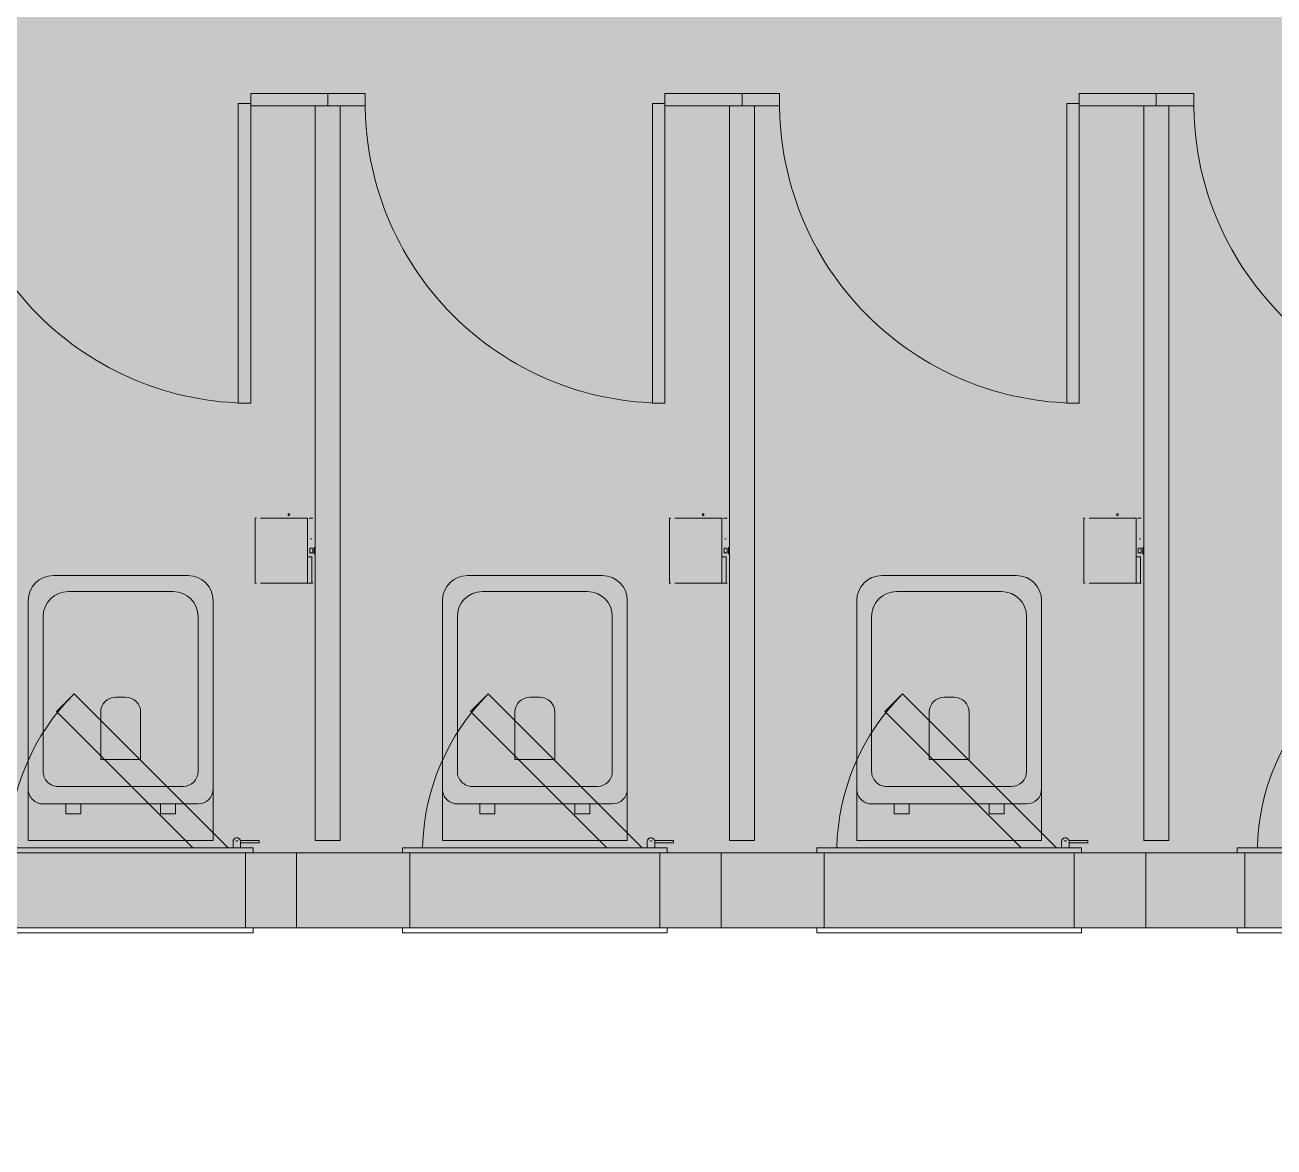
# Model space of a CAD drawing. Header units: millimetres. Extents: x -57519 to 497916, y -349472 to 446842.
# Drawn here: x 412581 to 415081, y 42759 to 45004 of the extents above; entities that cross this region are included whole.
import ezdxf

# ---------------------------------------------------------------- set-up
doc = ezdxf.new("R2010")
doc.units = ezdxf.units.MM
for name, color, linetype, lineweight in [('A-DETL-GENF', 92, 'Continuous', 5), ('A-DETL-THIN', 151, 'Continuous', 9), ('A-DOOR', 31, 'Continuous', 5), ('A-DOOR-FRAM', 31, 'Continuous', 5), ('A-FLOR', 192, 'Continuous', 5), ('A-WALL', 113, 'Continuous', 20), ('P-SANR-FIXT', 6, 'Continuous', 5)]:
    doc.layers.add(name, color=color, linetype=linetype, lineweight=lineweight)

# ---------------------------------------------------------------- blocks, each defined once
blk = doc.blocks.new('DLN_Toilet Paper Roll - DLN_Toilet Paper Roll-V657-G_F SINGLE OCCUPANCY DIAGRAM')
at = {"layer": 'P-SANR-FIXT', "color": 191}
for p, q in [((-65, 117.5), (-65, 120.1)), ((65, 120.1), (-65, 120.1)), ((-65, 15.5), (-65, 109.6)), ((65, 120.1), (65, 117.5)), ((65, 109.6), (65, 15.5)), ((-65, 6.9), (-65, 15.5)), ((-12.7, 15.5), (-65, 15.5)), ((-65, 6.9), (-65, 6.1)), ((-65, 6.1), (-65, 6.9)), ((-12.7, 6.9), (-65, 6.9)), ((-65, 5), (-65, 6.9)), ((-12.7, 6.9), (-12.7, 15.5)), ((-12.7, 15.5), (65, 15.5)), ((-12.7, 6.9), (-12.7, 6.1)), ((-12.7, 6.1), (-12.7, 6.9)), ((-7, 2), (7, 2)), ((7, 2), (-7, 2)), ((-5, 11), (5, 11)), ((5, 11), (-5, 11)), ((-5, 5), (5, 5)), ((5, 5), (-5, 5)), ((-3, 5), (3, 5)), ((3, 5), (-3, 5)), ((-3, 2), (3, 2)), ((3, 2), (-3, 2)), ((23.2, 9.3), (23.2, 6.9)), ((23.2, 6.9), (23.2, 9.3)), ((65, 12.4), (65, 5))]:
    blk.add_line(p, q, dxfattribs=at)
for major_axis in [(-2, 0), (2, 0)]:
    blk.add_ellipse((71.8, 52.8), major_axis=major_axis, ratio=0.802744, start_param=3.141593, end_param=6.283185, dxfattribs=at)
for points, knots in [([(-4.7, 9.3), (-4.7, 9.5), (-4.9, 9.8), (-5, 10.1), (-5, 10.1), (-5, 10.1)], [0, 0, 0, 0, 0.4, 0.7, 0.9198068, 0.9198068, 0.9198068, 0.9198068]), ([(-5, 10.1), (-5, 10.1), (-5, 10), (-4.9, 9.8), (-4.8, 9.3), (-4.7, 8.7), (-4.7, 8.3), (-4.6, 8), (-4.7, 7.7), (-4.7, 7.3), (-4.8, 7.1), (-4.8, 6.9)], [0, 0, 0, 0, 0.111111, 0.222222, 0.444444, 0.583333, 0.652778, 0.722222, 0.791667, 0.861111, 1, 1, 1, 1]), ([(-5, 6.1), (-5, 6.1), (-5, 6.1), (-4.9, 6.3), (-4.8, 6.6), (-4.6, 7.1), (-4.5, 7.6), (-4.5, 8), (-4.5, 8.5), (-4.6, 8.9), (-4.6, 9.2), (-4.7, 9.3)], [0.0355904, 0.0355904, 0.0355904, 0.0355904, 0.1, 0.2, 0.4, 0.5, 0.6, 0.7, 0.8, 0.9, 1, 1, 1, 1]), ([(-4.8, 6.9), (-4.8, 6.7), (-4.9, 6.4), (-5, 6.2), (-5, 6.1), (-5, 6.1)], [0, 0, 0, 0, 0.5, 0.75, 1, 1, 1, 1]), ([(4.7, 9.3), (4.6, 9.2), (4.6, 8.9), (4.5, 8.5), (4.5, 8), (4.5, 7.6), (4.6, 7.1), (4.8, 6.6), (4.9, 6.3), (5, 6.1), (5, 6.1), (5, 6.1)], [0, 0, 0, 0, 0.1, 0.2, 0.3, 0.4, 0.5, 0.6, 0.8, 0.9, 0.9644096, 0.9644096, 0.9644096, 0.9644096]), ([(4.8, 6.9), (4.7, 7.2), (4.7, 7.6), (4.6, 8.3), (4.7, 8.8), (4.8, 9.3), (4.9, 9.7), (5, 10), (5, 10.1), (5, 10.1)], [0, 0, 0, 0, 0.222222, 0.333333, 0.444444, 0.583333, 0.722222, 0.861111, 1, 1, 1, 1]), ([(5, 10.1), (5, 10.1), (5, 10.1), (4.9, 10), (4.8, 9.8), (4.7, 9.5), (4.7, 9.3)], [0.0801932, 0.0801932, 0.0801932, 0.0801932, 0.2, 0.4, 0.7, 1, 1, 1, 1]), ([(5, 6.1), (5, 6.1), (5, 6.2), (4.9, 6.4), (4.8, 6.7), (4.8, 6.9)], [0, 0, 0, 0, 0.25, 0.5, 1, 1, 1, 1])]:
    blk.add_open_spline(points, degree=3, knots=knots, dxfattribs=at)
blk = doc.blocks.new('DLN_Toilet Paper Roll - DLN_Toilet Paper Roll-V672-G_F SINGLE OCCUPANCY DIAGRAM')
at = {"layer": 'P-SANR-FIXT', "color": 191}
for p, q in [((-65, 117.5), (-65, 120.1)), ((65, 120.1), (-65, 120.1)), ((-65, 15.5), (-65, 109.6)), ((65, 120.1), (65, 117.5)), ((65, 109.6), (65, 15.5)), ((-65, 6.9), (-65, 15.5)), ((-12.7, 15.5), (-65, 15.5)), ((-65, 6.9), (-65, 6.1)), ((-65, 6.1), (-65, 6.9)), ((-12.7, 6.9), (-65, 6.9)), ((-65, 5), (-65, 6.9)), ((-12.7, 6.9), (-12.7, 15.5)), ((-12.7, 15.5), (65, 15.5)), ((-12.7, 6.9), (-12.7, 6.1)), ((-12.7, 6.1), (-12.7, 6.9)), ((-7, 2), (7, 2)), ((7, 2), (-7, 2)), ((-5, 11), (5, 11)), ((5, 11), (-5, 11)), ((-5, 5), (5, 5)), ((5, 5), (-5, 5)), ((-3, 5), (3, 5)), ((3, 5), (-3, 5)), ((-3, 2), (3, 2)), ((3, 2), (-3, 2)), ((23.2, 9.3), (23.2, 6.9)), ((23.2, 6.9), (23.2, 9.3)), ((65, 12.4), (65, 5))]:
    blk.add_line(p, q, dxfattribs=at)
for major_axis in [(-2, 0), (2, 0)]:
    blk.add_ellipse((71.8, 52.8), major_axis=major_axis, ratio=0.802744, start_param=3.141593, end_param=6.283185, dxfattribs=at)
for points, knots in [([(-4.7, 9.3), (-4.7, 9.5), (-4.9, 9.8), (-5, 10.1), (-5, 10.1), (-5, 10.1)], [0, 0, 0, 0, 0.4, 0.7, 0.9198068, 0.9198068, 0.9198068, 0.9198068]), ([(-5, 10.1), (-5, 10.1), (-5, 10), (-4.9, 9.8), (-4.8, 9.3), (-4.7, 8.7), (-4.7, 8.3), (-4.6, 8), (-4.7, 7.7), (-4.7, 7.3), (-4.8, 7.1), (-4.8, 6.9)], [0, 0, 0, 0, 0.111111, 0.222222, 0.444444, 0.583333, 0.652778, 0.722222, 0.791667, 0.861111, 1, 1, 1, 1]), ([(-5, 6.1), (-5, 6.1), (-5, 6.1), (-4.9, 6.3), (-4.8, 6.6), (-4.6, 7.1), (-4.5, 7.6), (-4.5, 8), (-4.5, 8.5), (-4.6, 8.9), (-4.6, 9.2), (-4.7, 9.3)], [0.0355904, 0.0355904, 0.0355904, 0.0355904, 0.1, 0.2, 0.4, 0.5, 0.6, 0.7, 0.8, 0.9, 1, 1, 1, 1]), ([(-4.8, 6.9), (-4.8, 6.7), (-4.9, 6.4), (-5, 6.2), (-5, 6.1), (-5, 6.1)], [0, 0, 0, 0, 0.5, 0.75, 1, 1, 1, 1]), ([(4.7, 9.3), (4.6, 9.2), (4.6, 8.9), (4.5, 8.5), (4.5, 8), (4.5, 7.6), (4.6, 7.1), (4.8, 6.6), (4.9, 6.3), (5, 6.1), (5, 6.1), (5, 6.1)], [0, 0, 0, 0, 0.1, 0.2, 0.3, 0.4, 0.5, 0.6, 0.8, 0.9, 0.9644096, 0.9644096, 0.9644096, 0.9644096]), ([(4.8, 6.9), (4.7, 7.2), (4.7, 7.6), (4.6, 8.3), (4.7, 8.8), (4.8, 9.3), (4.9, 9.7), (5, 10), (5, 10.1), (5, 10.1)], [0, 0, 0, 0, 0.222222, 0.333333, 0.444444, 0.583333, 0.722222, 0.861111, 1, 1, 1, 1]), ([(5, 10.1), (5, 10.1), (5, 10.1), (4.9, 10), (4.8, 9.8), (4.7, 9.5), (4.7, 9.3)], [0.0801932, 0.0801932, 0.0801932, 0.0801932, 0.2, 0.4, 0.7, 1, 1, 1, 1]), ([(5, 6.1), (5, 6.1), (5, 6.2), (4.9, 6.4), (4.8, 6.7), (4.8, 6.9)], [0, 0, 0, 0, 0.25, 0.5, 1, 1, 1, 1])]:
    blk.add_open_spline(points, degree=3, knots=knots, dxfattribs=at)
blk = doc.blocks.new('DLN_Toilet - DLN_Toilet-2427093-G_F SINGLE OCCUPANCY DIAGRAM')
at = {"layer": 'P-SANR-FIXT', "color": 191}
for p, q in [((-185, -170), (-185, -272.8)), ((185, -170), (-185, -170)), ((185, -272.8), (185, -170)), ((-80, -222.8), (-110, -222.8)), ((-110, -222.8), (-110, -242.8)), ((-80, -242.8), (-80, -222.8)), ((80, -222.8), (80, -242.8)), ((110, -222.8), (80, -222.8)), ((110, -242.8), (110, -222.8)), ((155, -242.8), (-155, -242.8)), ((-110, -242.8), (-80, -242.8)), ((80, -242.8), (110, -242.8)), ((-185, -272.8), (-185, -650)), ((185, -650), (185, -272.8)), ((125.2, -277.8), (-125, -277.8)), ((-155, -307.8), (-155, -617.8)), ((155.2, -617.8), (155.2, -307.8)), ((-40, -426.5), (-40, -331.7)), ((-40, -331.7), (40, -331.7)), ((40, -331.7), (40, -426.5)), ((10, -456.5), (-10, -456.5)), ((-105, -667.8), (105.2, -667.8)), ((-135, -700), (135, -700))]:
    blk.add_line(p, q, dxfattribs=at)
for centre, radius, start, end in [((-155, -272.8), 30, 90, 180), ((155, -272.8), 30, 360, 90), ((-125, -307.8), 30, 90, 180), ((125.2, -307.8), 30, 360, 90), ((-10, -426.5), 30, 180, 270), ((10, -426.5), 30, 270, 360), ((-105, -617.8), 50, 180, 270), ((105.2, -617.8), 50, 270, 360), ((-135, -650), 50, 180, 270), ((135, -650), 50, 270, 360)]:
    blk.add_arc(centre, radius, start, end, dxfattribs=at)
blk = doc.blocks.new('DLN-Access Panel__AP01_ - _AP04_ 450 x 650 _WH_-16053561-G_F SINGLE OCCUPANCY DIAGRAM')
at = {"layer": 'A-DOOR', "color": 253}
for p, q in [((-265, 75), (-265, 85)), ((265, 85), (-265, 85)), ((265, 75), (265, 85))]:
    blk.add_line(p, q, dxfattribs=at)
at = {"layer": 'A-DOOR', "color": 191}
for p, q in [((-265, 75), (265, 75)), ((-240, -95), (-277.5, -95)), ((-277.5, -95), (-277.5, -100)), ((-265, -85), (-265, -75)), ((265, -75), (-265, -75)), ((-265, -85), (265, -85)), ((-240, -85), (-240, -97.5)), ((-225, -97.5), (-225, -85)), ((-215, -85), (93.2, -393.2)), ((128.6, -357.8), (-144.3, -85)), ((265, -85), (265, -75)), ((-277.5, -100), (-239.6, -100)), ((93.2, -393.2), (128.6, -357.8))]:
    blk.add_line(p, q, dxfattribs=at)
for centre, radius, start, end in [((-232.5, -97.5), 7.5, 180, 0), ((-232.5, -97.5), 7.5, 195, 0), ((-232.5, -97.5), 7.5, 199.4712, 360), ((-232.5, -97.5), 7.5, 199.4712, 360), ((-232.5, -97.5), 2, 180, 360), ((-232.5, -97.5), 2, 180, 360), ((-225, -75), 450, 315, 358.6824)]:
    blk.add_arc(centre, radius, start, end, dxfattribs=at)
at = {"layer": 'A-DOOR-FRAM', "color": 191}
for p, q in [((-250, 75), (-250, -75)), ((250, 75), (250, -75))]:
    blk.add_line(p, q, dxfattribs=at)
blk = doc.blocks.new('DLN_Partition Door - 600x2100_100x25 _WH_GH_-15329037-G_F SINGLE OCCUPANCY DIAGRAM')
at = {"layer": 'A-DOOR', "color": 191}
for p, q in [((20, 509.1), (20, 534.1)), ((20, 534.1), (620, 534.1)), ((620, 534.1), (620, 509.1)), ((620, 509.1), (20, 509.1))]:
    blk.add_line(p, q, dxfattribs=at)
blk.add_arc((20, 534.1), 600, 269.5, 360, dxfattribs=at)
at = {"layer": 'P-SANR-FIXT', "color": 191}
for p, q in [((25, 688.3), (0, 688.3)), ((0, 688.3), (0, 534.1)), ((25, 534.1), (25, 688.3)), ((0, 534.1), (25, 534.1)), ((25, -65.9), (0, -65.9)), ((0, -65.9), (0, -140.9)), ((25, -140.9), (25, -65.9)), ((0, -140.9), (25, -140.9))]:
    blk.add_line(p, q, dxfattribs=at)

msp = doc.modelspace()

# ---------------------------------------------------------------- hatches: boundary and pattern name
at = {"layer": 'A-DETL-GENF', "transparency": 33554585}
h = msp.add_hatch(color=201, dxfattribs=at)
h.paths.add_polyline_path([(378712.3, -2142.5), (378712.3, 5707.5), (408249.8, 5707.5), (408249.8, 31607.5), (411824.8, 31607.5), (411824.8, 28857.5), (414124.8, 28857.5), (414124.8, 34332.5), (417674.8, 34332.5), (417674.8, 35647.5), (420699.8, 35647.5), (420699.8, 52157.5), (392454.3, 52157.5), (392454.3, 45782.5), (382199.8, 45782.5), (382199.8, 52157.5), (367049.8, 52157.5), (367049.8, 5707.5), (368349.8, 5707.5), (368349.8, 3222.2), (374112.3, -1265.4), (374112.3, -2142.5), (376972.2, -2142.5)], flags=0)
h.paths.add_polyline_path([(370849.8, 8157.5), (370849.8, 9357.5), (369649.8, 9357.5), (369649.8, 15624.2), (370889.8, 15624.2), (370889.8, 9397.5), (371149.8, 9397.5), (371149.8, 8157.5)], flags=0)
h.paths.add_polyline_path([(388124.8, 8157.5), (388124.8, 9397.5), (389899.8, 9397.5), (389899.8, 8157.5)], flags=0)
h.paths.add_polyline_path([(382791.7, 8157.5), (382352.3, 8157.5), (382352.3, 9397.5), (387324.8, 9397.5), (387324.8, 8157.5), (386671.4, 8157.5)], flags=0)
h.paths.add_polyline_path([(404599.8, 8157.5), (396937.3, 8157.5), (396937.3, 9397.5), (404599.8, 9397.5), (404599.8, 8571.4)], flags=0)
h.paths.add_polyline_path([(394430.7, 8157.5), (392899.8, 8157.5), (392899.8, 9397.5), (396137.3, 9397.5), (396137.3, 8157.5)], flags=0)
h.paths.add_polyline_path([(405799.8, 12397.5), (404559.8, 12397.5), (404559.8, 15624.2), (405799.8, 15624.2), (405799.8, 12969.9)], flags=0)
h.paths.add_polyline_path([(370889.8, 16424.2), (369649.8, 16424.2), (369649.8, 23040.8), (370889.8, 23040.8), (370889.8, 17368.3)], flags=0)
h.paths.add_polyline_path([(404559.8, 16424.2), (404559.8, 23040.8), (405799.8, 23040.8), (405799.8, 16424.2)], flags=0)
h.paths.add_polyline_path([(369649.8, 23840.8), (369649.8, 30107.5), (370849.8, 30107.5), (370849.8, 31307.5), (371149.8, 31307.5), (371149.8, 30107.5), (370889.8, 30107.5), (370889.8, 23840.8)], flags=0)
h.paths.add_polyline_path([(404559.8, 23840.8), (404559.8, 27067.5), (405799.8, 27067.5), (405799.8, 23840.8)], flags=0)
h.paths.add_polyline_path([(388124.8, 30067.5), (388124.8, 31307.5), (389399.8, 31307.5), (389399.8, 30067.5)], flags=0)
h.paths.add_polyline_path([(373449.8, 30067.5), (373449.8, 31307.5), (378512.3, 31307.5), (378512.3, 30067.5), (375032.4, 30067.5)], flags=0)
h.paths.add_polyline_path([(386671.4, 30067.5), (382349.8, 30067.5), (382349.8, 31307.5), (387324.8, 31307.5), (387324.8, 30067.5)], flags=0)
h.paths.add_polyline_path([(394430.7, 30067.5), (392399.8, 30067.5), (392399.8, 31307.5), (396137.3, 31307.5), (396137.3, 30067.5)], flags=0)
h.paths.add_polyline_path([(402190, 30067.5), (396937.3, 30067.5), (396937.3, 31307.5), (404599.8, 31307.5), (404599.8, 30067.5), (404129.8, 30067.5)], flags=0)
h.paths.add_polyline_path([(407299.8, 35797.5), (407299.8, 36247.5), (408249.8, 36247.5), (408249.8, 35797.5), (408009.5, 35797.5)], flags=0)
h.paths.add_polyline_path([(412649.8, 35797.5), (412649.8, 37247.5), (415649.8, 37247.5), (415649.8, 35797.5), (413829, 35797.5)], flags=0)
h.paths.add_polyline_path([(412649.8, 37397.5), (412649.8, 37897.5), (418299.8, 37897.5), (418299.8, 37397.5), (412859.1, 37397.5)], flags=0)
h.paths.add_polyline_path([(408979.4, 37847.5), (408399.8, 37847.5), (408399.8, 38327.5), (410749.8, 38327.5), (410749.8, 37847.5), (409949.3, 37847.5)], flags=0)
h.paths.add_polyline_path([(381599.8, 37907.5), (381599.8, 39557.5), (382049.8, 39557.5), (382049.8, 37907.5), (381821.8, 37907.5)], flags=0)
h.paths.add_polyline_path([(406069.7, 38657.5), (404849.8, 38657.5), (404849.8, 49957.5), (408249.8, 49957.5), (408249.8, 38657.5), (408009.5, 38657.5)], flags=0)
h.paths.add_polyline_path([(370182.8, 40207.5), (369149.8, 40207.5), (369149.8, 40707.5), (370699.8, 40707.5), (370699.8, 40207.5)], flags=0)
h.paths.add_polyline_path([(381599.8, 40257.5), (381599.8, 42757.5), (382049.8, 42757.5), (382049.8, 40257.5), (381821.8, 40257.5)], flags=0)
h.paths.add_polyline_path([(414798.9, 42697.5), (410674.8, 42697.5), (410674.8, 43197.5), (418349.8, 43197.5), (418349.8, 42697.5), (415768.8, 42697.5)], flags=0)
h.paths.add_polyline_path([(377289.8, 42907.5), (375749.8, 42907.5), (375749.8, 43407.5), (377289.8, 43407.5), (377289.8, 43209.2)], flags=0)
h.paths.add_polyline_path([(382049.8, 46907.5), (379399.8, 46907.5), (379399.8, 52007.5), (382049.8, 52007.5), (382049.8, 47057.9)], flags=0)
h.paths.add_polyline_path([(410919.2, 47837.5), (410674.8, 47837.5), (410674.8, 48337.5), (418349.8, 48337.5), (418349.8, 47837.5), (411404.2, 47837.5)], flags=0)
h.paths.add_polyline_path([(408399.8, 50107.5), (408399.8, 52007.5), (408849.8, 52007.5), (408849.8, 50107.5)], flags=0)

# ---------------------------------------------------------------- linework, layer by layer
at = {"layer": 'A-DETL-THIN', "lineweight": 5}
msp.add_line((410674.8, 43197.5), (418349.8, 43197.5), dxfattribs=at)
at = {"layer": 'A-FLOR'}
for p, q in [((413124.8, 43347.5), (413351.9, 43347.5)), ((413974.8, 43347.5), (414181.1, 43347.5)), ((414824.8, 43347.5), (415022.8, 43347.5))]:
    msp.add_line(p, q, dxfattribs=at)
at = {"layer": 'A-WALL', "color": 191, "lineweight": 5}
for p, q in [((413162.3, 43372.5), (413162.3, 44842.5)), ((413212.3, 44842.5), (413212.3, 43372.5)), ((413991.5, 43372.5), (413991.5, 44842.5)), ((414041.5, 44842.5), (414041.5, 43372.5)), ((414820.7, 43372.5), (414820.7, 44842.5)), ((414870.7, 43372.5), (414870.7, 44842.5)), ((413212.3, 43372.5), (413162.3, 43372.5)), ((414041.5, 43372.5), (413991.5, 43372.5)), ((414870.7, 43372.5), (414820.7, 43372.5)), ((413124.8, 43347.5), (413022.8, 43347.5)), ((413124.8, 43347.5), (413124.8, 43197.5)), ((413974.8, 43347.5), (413851.9, 43347.5)), ((413974.8, 43347.5), (413974.8, 43197.5)), ((414824.8, 43347.5), (414681.1, 43347.5)), ((414824.8, 43347.5), (414824.8, 43197.5)), ((413336.9, 43197.5), (413022.8, 43197.5)), ((414166.1, 43197.5), (413851.9, 43197.5)), ((415007.8, 43197.5), (414681.1, 43197.5))]:
    msp.add_line(p, q, dxfattribs=at)

# ---------------------------------------------------------------- block references
at = {"layer": 'A-DOOR', "color": 191, "rotation": 180}
for p in [(412772.8, 43272.5), (413601.9, 43272.5), (414431.1, 43272.5), (415272.8, 43272.5)]:
    msp.add_blockref('DLN-Access Panel__AP01_ - _AP04_ 450 x 650 _WH_-16053561-G_F SINGLE OCCUPANCY DIAGRAM', p, dxfattribs=at)
at = {"layer": 'P-SANR-FIXT', "color": 191}
for name, p, rotation in [('DLN_Toilet Paper Roll - DLN_Toilet Paper Roll-V672-G_F SINGLE OCCUPANCY DIAGRAM', (413162.3, 43952.5), 90.00000000000018), ('DLN_Toilet Paper Roll - DLN_Toilet Paper Roll-V657-G_F SINGLE OCCUPANCY DIAGRAM', (413991.5, 43952.5), 90.00000000000018), ('DLN_Toilet Paper Roll - DLN_Toilet Paper Roll-V657-G_F SINGLE OCCUPANCY DIAGRAM', (414820.7, 43952.5), 90.00000000000018), ('DLN_Partition Door - 600x2100_100x25 _WH_GH_-15329037-G_F SINGLE OCCUPANCY DIAGRAM', (412499.1, 44867.5), 270.0000000000002), ('DLN_Partition Door - 600x2100_100x25 _WH_GH_-15329037-G_F SINGLE OCCUPANCY DIAGRAM', (413328.2, 44867.5), 270.0000000000002), ('DLN_Partition Door - 600x2100_100x25 _WH_GH_-15329037-G_F SINGLE OCCUPANCY DIAGRAM', (414157.4, 44867.5), 270.0000000000002), ('DLN_Partition Door - 600x2100_100x25 _WH_GH_-15329037-G_F SINGLE OCCUPANCY DIAGRAM', (414986.6, 44867.5), 270.0000000000002), ('DLN_Toilet - DLN_Toilet-2427093-G_F SINGLE OCCUPANCY DIAGRAM', (412772.8, 43202.5), 180), ('DLN_Toilet - DLN_Toilet-2427093-G_F SINGLE OCCUPANCY DIAGRAM', (413601.9, 43202.5), 180), ('DLN_Toilet - DLN_Toilet-2427093-G_F SINGLE OCCUPANCY DIAGRAM', (414431.1, 43202.5), 180)]:
    msp.add_blockref(name, p, dxfattribs=dict(at, rotation=rotation))

doc.saveas('drawing.dxf')
